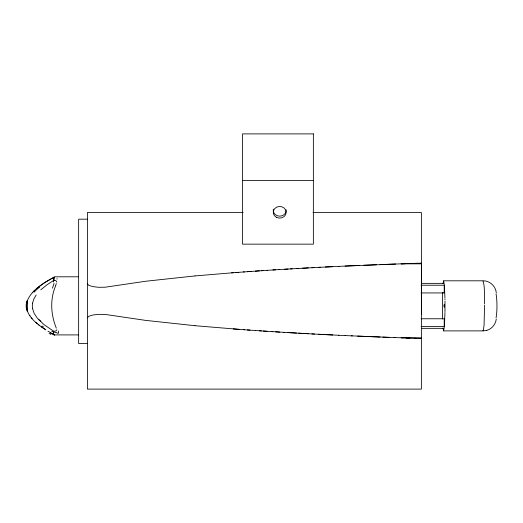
<?xml version="1.0" encoding="UTF-8"?>
<svg xmlns="http://www.w3.org/2000/svg" width="523" height="523" viewBox="0 0 523 523"><rect width="100%" height="100%" fill="white"/><g stroke="black" fill="none" stroke-linecap="round" stroke-linejoin="round"><path stroke-width="0.78" d="M40.801 289.847L46.9 284.858L53.496 280.55L53.542 277.582A2.033 0.765 -81.2 0 1 53.934 277.197M444.981 309.838L444.975 301.189M444.975 310.512L444.975 310.178M444.968 311.185L444.955 311.858M444.949 312.525L444.472 325.692L443.641 330.896L483.232 330.889L486.861 330.34M87.406 317.814L88.812 316.265L92.839 315.009L98.657 314.349L105.077 314.415L145.773 320.403L195.027 325.711M442.484 292.73L442.484 318.971M57.033 332.602L56.994 333.066M442.994 283.78L443.635 280.812L483.187 280.812C489.901 280.655 495.778 286.356 496.307 292.945M496.281 318.984C495.706 324.234 491.895 329.032 486.723 330.379M27.451 311.257L27.471 300.568L27.235 301.353A14.383 12.63 89.9 0 0 27.242 310.361C29.085 316.592 34.028 321.279 39.062 325.097M32.55 303.124L33.832 299.025L36.205 294.972M56.301 283.571L55.7 285.604M56.844 329.765L55.837 331.092L53.64 331.196M55.615 285.872C49.855 299.45 50.823 314.65 56.301 328.13M26.915 301.313L27.052 300.96M482.997 281.099C485.194 286.741 484.05 296.92 484.56 303.941M496.065 293.9C497.262 300.817 497.268 311.263 496.065 317.794M32.406 292.73L32.759 292.331M33.472 291.54L34.211 290.775M36.636 288.519L44.886 282.427L54.634 276.824L78.398 276.791M27.366 300.424L27.399 300.411A1.347 1.066 89.9 0 0 27.176 300.725M53.496 280.55L55.883 280.635L56.902 282.191M53.542 277.582C43.527 282.963 31.779 289.945 27.451 300.437M443.641 330.896L443.014 328.084M195.027 275.928L145.767 281.237L105.077 287.225L98.657 287.29L92.839 286.63L88.812 285.375L87.406 283.826M195.02 275.928L233.251 272.725M231.637 272.849L238.776 272.313M235.52 272.555L244.346 271.908M243.358 271.973L263.357 270.594M247.314 271.692L251.288 271.411M255.289 271.136L259.31 270.862M261.337 270.724L267.416 270.326M267.09 270.345L275.608 269.803M272.882 269.979L279.727 269.548M278.713 269.613L288.023 269.051M284.584 269.253L292.2 268.809M290.494 268.907L298.731 268.436M302.412 268.227L308.42 267.9M296.436 268.567L314.46 267.58M311.924 267.717L320.527 267.266M318.579 267.364L332.765 266.658M325.273 267.024L338.93 266.364M338.773 266.37L359.288 265.455M345.121 266.076L395.604 264.03M363.864 265.259L376.495 264.749M380.077 264.605L408.653 263.572M412.451 263.448L417.544 263.285M408.456 263.579L421.381 263.161M404.867 263.703L401.108 263.834L421.381 263.834M54.876 334.91L78.391 334.916M242.495 180.435L313.362 180.435M243.156 212.534L87.406 212.534L87.406 389.105L421.381 389.105L421.381 212.534L313.002 212.534M87.321 219.176L78.64 219.176L78.64 343.565L87.321 343.565M421.473 283.368L443.354 283.368M421.08 285.231L444.217 285.231L444.217 292.939L421.08 292.939M421.08 318.769L444.217 318.769L444.217 326.476L421.08 326.476M421.473 328.339L443.354 328.339M401.108 337.806L421.381 337.806M418.818 338.401L421.381 338.479L402.024 337.838M406.129 337.982L409.914 338.106M414.994 338.276L416.262 338.316M394.074 337.557L402.364 337.851M395.604 337.61L357.588 336.112M382.843 337.139L389.21 337.381M380.077 337.034L351.345 335.838M345.121 335.563L352.417 335.89M338.773 335.269L345.579 335.583M332.765 334.982L311.924 333.929M338.93 335.276L318.579 334.275M314.46 334.06L298.731 333.203M308.42 333.739L288.023 332.589M296.436 333.073L283.865 332.34M275.608 331.837L279.727 332.092M284.584 332.386L271.502 331.575M263.357 331.046L272.882 331.66M259.31 330.778L267.09 331.294M255.289 330.503L261.337 330.915M247.314 329.948L255.629 330.529M243.358 329.667L249.961 330.137M244.346 329.738L233.251 328.915M239.423 329.379L195.02 325.711M54.68 334.903L47.966 331.209M443.635 280.812L444.445 285.695L444.929 298.162M53.385 334.06L53.542 331.17L43.925 324.561L37.238 318.076L34.165 313.382L32.55 308.577M45.403 329.431L41.48 326.849M45.789 329.85L41.762 327.163M41.441 326.934L38.244 324.528M37.316 323.763L35.78 322.43M32.138 318.657L31.478 317.827M29.87 315.519L30.086 315.859M27.118 310.884L27.183 311.008A1.151 0.909 -89.8 0 0 27.386 311.309M27.059 310.754L26.948 310.472A10.82 8.558 89.8 0 1 26.935 301.326M482.919 330.327L483.265 330.869L484.069 325.208L484.566 305.216M56.987 278.602L57.033 279.138M444.955 299.849L444.949 299.182M443.014 292.455L443.014 292.939M421.486 264.631L421.486 314.473M54.47 277.275A25.601 5.943 -54.5 0 1 53.346 282.06M53.869 277.72A8.969 2.942 -69 0 1 54.569 277.229M53.941 334.576A2.04 0.896 90 0 1 53.483 334.393M54.673 334.975A9.139 3.23 76.5 0 1 54.104 335.014M56.471 332.608A25.601 5.995 38.9 0 1 51.797 331.255M54.052 283.361A27.712 4.465 -62.6 0 1 52.378 288.206M58.648 330.994A27.889 6.361 55.5 0 1 57.798 333.681M50.901 334.387A39.081 5.897 39.6 0 1 49.103 333.399M54.366 334.759A23.339 1.327 35.4 0 1 50.293 332.896M43.429 326.914A37.852 3.517 36.4 0 1 42.03 325.999M40.853 321.259A53.418 19.959 49.4 0 1 38.794 319.625M32.57 308.577A13.5 11.663 89.9 0 1 32.57 303.131M34.191 292.18A33.877 26.601 -82.1 0 1 39.702 287.147M286.173 209.795A6.485 5.831 0 0 1 279.413 216.143A6.485 5.831 0 0 1 273.333 209.259M444.151 305.635C444.289 310.845 444.387 301.176 444.151 305.635M313.362 133.895L242.495 133.895L242.495 244.149L313.362 244.149L313.362 133.895M276.471 217.346A6.485 5.831 0 0 0 286.199 212.292A6.485 5.831 0 0 0 276.471 207.245A6.485 5.831 0 0 0 276.471 217.346"/></g></svg>
